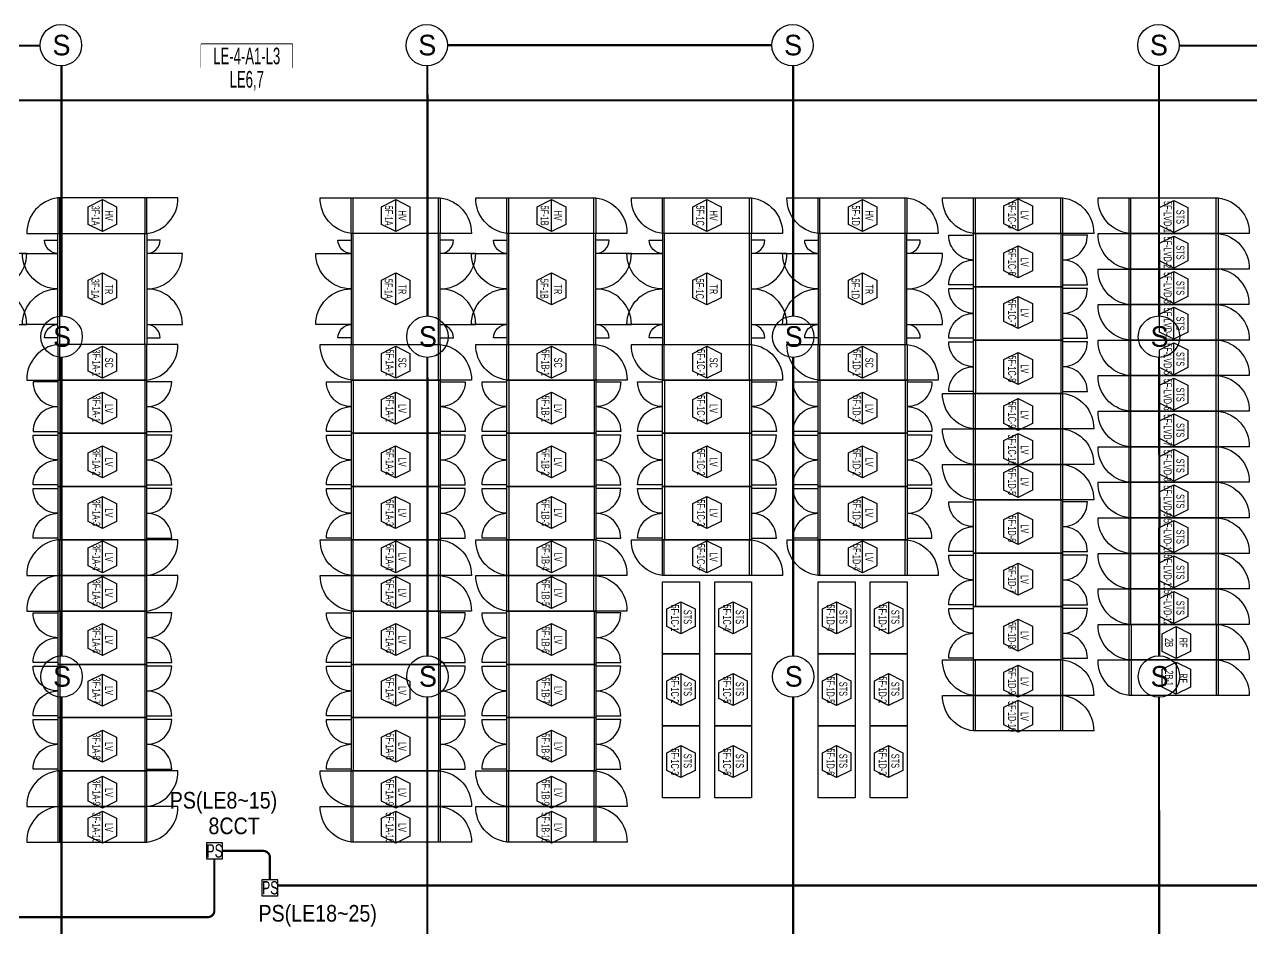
# Model space of a CAD drawing. Header units: millimetres. Extents: x 39625 to 501091, y -351975 to 836145.
# Drawn here: x 129703 to 157304, y 482759 to 503107 of the extents above; entities that cross this region are included whole.
import ezdxf
from ezdxf.enums import TextEntityAlignment as Align

# ---------------------------------------------------------------- set-up
doc = ezdxf.new("R2010")
doc.units = ezdxf.units.MM
doc.header["$LTSCALE"] = 150
doc.set_wipeout_variables(frame=1)
doc.linetypes.add('HIDDEN', pattern=[9.525, 6.35, -3.175])
for name, color, linetype in [('------01 Distribution Panel', 3, 'Continuous'), ('------04 Lighting Switch', 2, 'Continuous'), ('-----30 Text', 2, 'Continuous'), ('-----33 Equipment', 8, 'Continuous')]:
    doc.layers.add(name, color=color, linetype=linetype)
doc.styles.add('ELEC', font='Dotum.ttf')

# ---------------------------------------------------------------- blocks, each defined once
blk = doc.blocks.new('1234')
at = {"layer": '-----33 Equipment'}
for p, q in [((382796, 676605), (382796, 677405)), ((384714, 676605), (384714, 677405)), ((389394, 676605), (389394, 677405)), ((391312, 676605), (391312, 677405)), ((392894, 676605), (392894, 677405)), ((394812, 676605), (394812, 677405)), ((396394, 676605), (396394, 677405)), ((398312, 676605), (398312, 677405)), ((399894, 676605), (399894, 677405)), ((401812, 676605), (401812, 677405)), ((403394, 676605), (403394, 677405)), ((405312, 676605), (405312, 677405)), ((406893, 676603), (406893, 677403)), ((408813, 676603), (408813, 677403)), ((382796, 674105), (382796, 676605)), ((384710, 674105), (384710, 676605)), ((389398, 674105), (389398, 676605)), ((391312, 674105), (391312, 676605)), ((392898, 674105), (392898, 676605)), ((394812, 674105), (394812, 676605)), ((396398, 674105), (396398, 676605)), ((398312, 674105), (398312, 676605)), ((399898, 674105), (399898, 676605)), ((401812, 674105), (401812, 676605)), ((403396, 676605), (403396, 675405)), ((405314, 676605), (405314, 675405)), ((406893, 675803), (406893, 676603)), ((408813, 675803), (408813, 676603)), ((406893, 675003), (406893, 675803)), ((408813, 675003), (408813, 675803)), ((403396, 675405), (403396, 674205)), ((405314, 675405), (405314, 674205)), ((406893, 674203), (406893, 675003)), ((408813, 674203), (408813, 675003)), ((382794, 673305), (382794, 674105)), ((384714, 673305), (384714, 674105)), ((389394, 673305), (389394, 674105)), ((391314, 673305), (391314, 674105)), ((392894, 673305), (392894, 674105)), ((394814, 673305), (394814, 674105)), ((396394, 673305), (396394, 674105)), ((398314, 673305), (398314, 674105)), ((399894, 673305), (399894, 674105)), ((401814, 673305), (401814, 674105)), ((403396, 674205), (403396, 673005)), ((405314, 674205), (405314, 673005)), ((406893, 673403), (406893, 674203)), ((408813, 673403), (408813, 674203)), ((382793, 673305), (382793, 672105)), ((384711, 673305), (384711, 672105)), ((389397, 673305), (389397, 672105)), ((391315, 673305), (391315, 672105)), ((392897, 673305), (392897, 672105)), ((394815, 673305), (394815, 672105)), ((396397, 673305), (396397, 672105)), ((398315, 673305), (398315, 672105)), ((399897, 673305), (399897, 672105)), ((401815, 673305), (401815, 672105)), ((406893, 672603), (406893, 673403)), ((408813, 672603), (408813, 673403)), ((403393, 672205), (403393, 673005)), ((405313, 672205), (405313, 673005)), ((406893, 671803), (406893, 672603)), ((408813, 671803), (408813, 672603)), ((382793, 672105), (382793, 670905)), ((384711, 672105), (384711, 670905)), ((389397, 672105), (389397, 670905)), ((391315, 672105), (391315, 670905)), ((392897, 672105), (392897, 670905)), ((394815, 672105), (394815, 670905)), ((396397, 672105), (396397, 670905)), ((398315, 672105), (398315, 670905)), ((399897, 672105), (399897, 670905)), ((401815, 672105), (401815, 670905)), ((403393, 671405), (403393, 672205)), ((405313, 671405), (405313, 672205)), ((406893, 671003), (406893, 671803)), ((408813, 671003), (408813, 671803)), ((403394, 670605), (403394, 671405)), ((405312, 670605), (405312, 671405)), ((406892, 670203), (406892, 671003)), ((408812, 670203), (408812, 671003)), ((382793, 670905), (382793, 669705)), ((384711, 670905), (384711, 669705)), ((389397, 670905), (389397, 669705)), ((391315, 670905), (391315, 669705)), ((392897, 670905), (392897, 669705)), ((394815, 670905), (394815, 669705)), ((396397, 670905), (396397, 669705)), ((398315, 670905), (398315, 669705)), ((399897, 670905), (399897, 669705)), ((401815, 670905), (401815, 669705)), ((403396, 670605), (403396, 669405)), ((405314, 670605), (405314, 669405)), ((406892, 669403), (406892, 670203)), ((408812, 669403), (408812, 670203)), ((382795, 668905), (382795, 669705)), ((384713, 668905), (384713, 669705)), ((389395, 668905), (389395, 669705)), ((391313, 668905), (391313, 669705)), ((392895, 668905), (392895, 669705)), ((394813, 668905), (394813, 669705)), ((396395, 668905), (396395, 669705)), ((398313, 668905), (398313, 669705)), ((399895, 668905), (399895, 669705)), ((401813, 668905), (401813, 669705)), ((403396, 669405), (403396, 668205)), ((405314, 669405), (405314, 668205)), ((406892, 668603), (406892, 669403)), ((408812, 668603), (408812, 669403)), ((382795, 668105), (382795, 668905)), ((384713, 668105), (384713, 668905)), ((389395, 668105), (389395, 668905)), ((391313, 668105), (391313, 668905)), ((392895, 668105), (392895, 668905)), ((394813, 668105), (394813, 668905)), ((406892, 667803), (406892, 668603)), ((408812, 667803), (408812, 668603)), ((382793, 668105), (382793, 666905)), ((384711, 668105), (384711, 666905)), ((389397, 668105), (389397, 666905)), ((391315, 668105), (391315, 666905)), ((392897, 668105), (392897, 666905)), ((394815, 668105), (394815, 666905)), ((405314, 668205), (405314, 667005)), ((406895, 667803), (406895, 667003)), ((408813, 667803), (408813, 667003)), ((382793, 666905), (382793, 665705)), ((384711, 666905), (384711, 665705)), ((389397, 666905), (389397, 665705)), ((391315, 666905), (391315, 665705)), ((392897, 666905), (392897, 665705)), ((394815, 666905), (394815, 665705)), ((403393, 666205), (403393, 667005)), ((405313, 666205), (405313, 667005)), ((406895, 667003), (406895, 666203)), ((408813, 667003), (408813, 666203)), ((403393, 665405), (403393, 666205)), ((405313, 665405), (405313, 666205)), ((382793, 665705), (382793, 664505)), ((384711, 665705), (384711, 664505)), ((389397, 665705), (389397, 664505)), ((391315, 665705), (391315, 664505)), ((392897, 665705), (392897, 664505)), ((394815, 665705), (394815, 664505)), ((382794, 663705), (382794, 664505)), ((384714, 663705), (384714, 664505)), ((389394, 663705), (389394, 664505)), ((391314, 663705), (391314, 664505)), ((392894, 663705), (392894, 664505)), ((394814, 663705), (394814, 664505)), ((382794, 662905), (382794, 663705)), ((384714, 662905), (384714, 663705)), ((389394, 662905), (389394, 663705)), ((391314, 662905), (391314, 663705)), ((392894, 662905), (392894, 663705)), ((394814, 662905), (394814, 663705))]:
    blk.add_line(p, q, dxfattribs=at)
at = {"layer": '-----33 Equipment', "elevation": 0}
for points in [[(382754, 677405, 0.385743), (382054, 676605), (382754, 676605)], [(384754, 676605, 0.385743), (385454, 677405), (384754, 677405)], [(389354, 676605, -0.385743), (388654, 677405), (389354, 677405)], [(391354, 677405, -0.385743), (392054, 676605), (391354, 676605)], [(392854, 676605, -0.385743), (392154, 677405), (392854, 677405)], [(394854, 677405, -0.385743), (395554, 676605), (394854, 676605)], [(396354, 676605, -0.385743), (395654, 677405), (396354, 677405)], [(398354, 677405, -0.385743), (399054, 676605), (398354, 676605)], [(399854, 676605, -0.385743), (399154, 677405), (399854, 677405)], [(401854, 677405, -0.385743), (402554, 676605), (401854, 676605)], [(403354, 676605, -0.385743), (402654, 677405), (403354, 677405)], [(405354, 677405, -0.385743), (406054, 676605), (405354, 676605)], [(406853, 676603, -0.385743), (406153, 677403), (406853, 677403)], [(408855, 677403, -0.385743), (409555, 676603), (408855, 676603)], [(403354, 675445), (402794, 675445, -0.414214), (403354, 676005, -0.414214), (402794, 676565), (403354, 676565)], [(405354, 675445), (405914, 675445, 0.414214), (405354, 676005, 0.414214), (405914, 676565), (405914, 676565), (405354, 676565)], [(406853, 675803, -0.385743), (406153, 676603), (406853, 676603)], [(408855, 676603, -0.385743), (409555, 675803), (408855, 675803)], [(381254, 674255), (381554, 674255, 0.414214), (381254, 674555), (382054, 674555, 0.414214), (381254, 675355, 0.414214), (382054, 676155), (381254, 676155, 0.414214), (381554, 676455), (381254, 676455)], [(382754, 674255), (382454, 674255, -0.414214), (382754, 674555), (381954, 674555, -0.414214), (382754, 675355, -0.414214), (381954, 676155), (382754, 676155, -0.414214), (382454, 676455), (382754, 676455)], [(384754, 674255), (385054, 674255, 0.414214), (384754, 674555), (385554, 674555, 0.414214), (384754, 675355, 0.414214), (385554, 676155), (384754, 676155, 0.414214), (385054, 676455), (384754, 676455)], [(389354, 674255), (389054, 674255, -0.414214), (389354, 674555), (388554, 674555, -0.414214), (389354, 675355, -0.414214), (388554, 676155), (389354, 676155, -0.414214), (389054, 676455), (389354, 676455)], [(391354, 674255), (391654, 674255, 0.414214), (391354, 674555), (392154, 674555, 0.414214), (391354, 675355, 0.414214), (392154, 676155), (391354, 676155, 0.414214), (391654, 676455), (391354, 676455)], [(392854, 674255), (392554, 674255, -0.414214), (392854, 674555), (392054, 674555, -0.414214), (392854, 675355, -0.414214), (392054, 676155), (392854, 676155, -0.414214), (392554, 676455), (392854, 676455)], [(394854, 674255), (395154, 674255, 0.414214), (394854, 674555), (395654, 674555, 0.414214), (394854, 675355, 0.414214), (395654, 676155), (394854, 676155, 0.414214), (395154, 676455), (394854, 676455)], [(396354, 674255), (396054, 674255, -0.414214), (396354, 674555), (395554, 674555, -0.414214), (396354, 675355, -0.414214), (395554, 676155), (396354, 676155, -0.414214), (396054, 676455), (396354, 676455)], [(398354, 674255), (398654, 674255, 0.414214), (398354, 674555), (399154, 674555, 0.414214), (398354, 675355, 0.414214), (399154, 676155), (398354, 676155, 0.414214), (398654, 676455), (398354, 676455)], [(399854, 674255), (399554, 674255, -0.414214), (399854, 674555), (399054, 674555, -0.414214), (399854, 675355, -0.414214), (399054, 676155), (399854, 676155, -0.414214), (399554, 676455), (399854, 676455)], [(401854, 674255), (402154, 674255, 0.414214), (401854, 674555), (402654, 674555, 0.414214), (401854, 675355, 0.414214), (402654, 676155), (401854, 676155, 0.414214), (402154, 676455), (401854, 676455)], [(406853, 675003, -0.385743), (406153, 675803), (406853, 675803)], [(403354, 674245), (402794, 674245, -0.414214), (403354, 674805, -0.414214), (402794, 675365), (403354, 675365)], [(405354, 674245), (405914, 674245, 0.414214), (405354, 674805, 0.414214), (405914, 675365), (405914, 675365), (405354, 675365)], [(406853, 674203, -0.385743), (406153, 675003), (406853, 675003)], [(408855, 675003, -0.385743), (409555, 674203), (408855, 674203)], [(382752, 674105, 0.385743), (382052, 673305), (382752, 673305)], [(384754, 673305, 0.385743), (385454, 674105), (384754, 674105)], [(389354, 673305, -0.385743), (388654, 674105), (389354, 674105)], [(391356, 674105, -0.385743), (392056, 673305), (391356, 673305)], [(392854, 673305, -0.385743), (392154, 674105), (392854, 674105)], [(394856, 674105, -0.385743), (395556, 673305), (394856, 673305)], [(396354, 673305, -0.385743), (395654, 674105), (396354, 674105)], [(398356, 674105, -0.385743), (399056, 673305), (398356, 673305)], [(399854, 673305, -0.385743), (399154, 674105), (399854, 674105)], [(401856, 674105, -0.385743), (402556, 673305), (401856, 673305)], [(403354, 673045), (402794, 673045, -0.414214), (403354, 673605, -0.414214), (402794, 674165), (403354, 674165)], [(403354, 673045), (402794, 673045, -0.414214), (403354, 673605, -0.414214), (402794, 674165), (403354, 674165)], [(405354, 673045), (405914, 673045, 0.414214), (405354, 673605, 0.414214), (405914, 674165), (405914, 674165), (405354, 674165)], [(406853, 673403, -0.385743), (406153, 674203), (406853, 674203)], [(408855, 674203, -0.385743), (409555, 673403), (408855, 673403)], [(382753, 673265), (382193, 673265), (382193, 673265, 0.414214), (382753, 672705, 0.414214), (382193, 672145), (382753, 672145)], [(384753, 672145), (385313, 672145, 0.414214), (384753, 672705, 0.414214), (385313, 673265), (384753, 673265)], [(389355, 672145), (388795, 672145, -0.414214), (389355, 672705, -0.414214), (388795, 673265), (389355, 673265)], [(391355, 673265), (391915, 673265), (391915, 673265, -0.414214), (391355, 672705, -0.414214), (391915, 672145), (391355, 672145)], [(392855, 672145), (392295, 672145, -0.414214), (392855, 672705, -0.414214), (392295, 673265), (392855, 673265)], [(394855, 673265), (395415, 673265), (395415, 673265, -0.414214), (394855, 672705, -0.414214), (395415, 672145), (394855, 672145)], [(396355, 672145), (395795, 672145, -0.414214), (396355, 672705, -0.414214), (395795, 673265), (396355, 673265)], [(398355, 673265), (398915, 673265), (398915, 673265, -0.414214), (398355, 672705, -0.414214), (398915, 672145), (398355, 672145)], [(399855, 672145), (399295, 672145, -0.414214), (399855, 672705, -0.414214), (399295, 673265), (399855, 673265)], [(401855, 673265), (402415, 673265), (402415, 673265, -0.414214), (401855, 672705, -0.414214), (402415, 672145), (401855, 672145)], [(406853, 672603, -0.385743), (406153, 673403), (406853, 673403)], [(408855, 673403, -0.385743), (409555, 672603), (408855, 672603)], [(403353, 672205, -0.385743), (402653, 673005), (403353, 673005)], [(405355, 673005, -0.385743), (406055, 672205), (405355, 672205)], [(406853, 671803, -0.385743), (406153, 672603), (406853, 672603)], [(408855, 672603, -0.385743), (409555, 671803), (408855, 671803)], [(403353, 671405, -0.385743), (402653, 672205), (403353, 672205)], [(405355, 672205, -0.385743), (406055, 671405), (405355, 671405)], [(382753, 670945), (382193, 670945, -0.414214), (382753, 671505, -0.414214), (382193, 672065), (382193, 672065), (382753, 672065)], [(384753, 670945), (385313, 670945, 0.414214), (384753, 671505, 0.414214), (385313, 672065), (384753, 672065)], [(389355, 670945), (388795, 670945, -0.414214), (389355, 671505, -0.414214), (388795, 672065), (389355, 672065)], [(391355, 670945), (391915, 670945, 0.414214), (391355, 671505, 0.414214), (391915, 672065), (391915, 672065), (391355, 672065)], [(392855, 670945), (392295, 670945, -0.414214), (392855, 671505, -0.414214), (392295, 672065), (392855, 672065)], [(394855, 670945), (395415, 670945, 0.414214), (394855, 671505, 0.414214), (395415, 672065), (395415, 672065), (394855, 672065)], [(396355, 670945), (395795, 670945, -0.414214), (396355, 671505, -0.414214), (395795, 672065), (396355, 672065)], [(398355, 670945), (398915, 670945, 0.414214), (398355, 671505, 0.414214), (398915, 672065), (398915, 672065), (398355, 672065)], [(399855, 670945), (399295, 670945, -0.414214), (399855, 671505, -0.414214), (399295, 672065), (399855, 672065)], [(401855, 670945), (402415, 670945, 0.414214), (401855, 671505, 0.414214), (402415, 672065), (402415, 672065), (401855, 672065)], [(406853, 671003, -0.385743), (406153, 671803), (406853, 671803)], [(408855, 671803, -0.385743), (409555, 671003), (408855, 671003)], [(403354, 670605, -0.385743), (402654, 671405), (403354, 671405)], [(405354, 671405, -0.385743), (406054, 670605), (405354, 670605)], [(406852, 670203, -0.385743), (406152, 671003), (406852, 671003)], [(408854, 671003, -0.385743), (409554, 670203), (408854, 670203)], [(382753, 669745), (382193, 669745, -0.414214), (382753, 670305, -0.414214), (382193, 670865), (382193, 670865), (382753, 670865)], [(384753, 669745), (385313, 669745, 0.414214), (384753, 670305, 0.414214), (385313, 670865), (384753, 670865)], [(389355, 669745), (388795, 669745, -0.414214), (389355, 670305, -0.414214), (388795, 670865), (389355, 670865)], [(391355, 669745), (391915, 669745, 0.414214), (391355, 670305, 0.414214), (391915, 670865), (391915, 670865), (391355, 670865)], [(392855, 669745), (392295, 669745, -0.414214), (392855, 670305, -0.414214), (392295, 670865), (392855, 670865)], [(394855, 669745), (395415, 669745, 0.414214), (394855, 670305, 0.414214), (395415, 670865), (395415, 670865), (394855, 670865)], [(396355, 669745), (395795, 669745, -0.414214), (396355, 670305, -0.414214), (395795, 670865), (396355, 670865)], [(398355, 669745), (398915, 669745, 0.414214), (398355, 670305, 0.414214), (398915, 670865), (398915, 670865), (398355, 670865)], [(399855, 669745), (399295, 669745, -0.414214), (399855, 670305, -0.414214), (399295, 670865), (399855, 670865)], [(401855, 669745), (402415, 669745, 0.414214), (401855, 670305, 0.414214), (402415, 670865), (402415, 670865), (401855, 670865)], [(403354, 669445), (402794, 669445, -0.414214), (403354, 670005, -0.414214), (402794, 670565), (403354, 670565)], [(405354, 669445), (405914, 669445, 0.414214), (405354, 670005, 0.414214), (405914, 670565), (405914, 670565), (405354, 670565)], [(406852, 669403, -0.385743), (406152, 670203), (406852, 670203)], [(408854, 670203, -0.385743), (409554, 669403), (408854, 669403)], [(382753, 669705, 0.385743), (382053, 668905), (382753, 668905)], [(384753, 668905, 0.385743), (385453, 669705), (384753, 669705)], [(389355, 668905, -0.385743), (388655, 669705), (389355, 669705)], [(391355, 669705, -0.385743), (392055, 668905), (391355, 668905)], [(392855, 668905, -0.385743), (392155, 669705), (392855, 669705)], [(394855, 669705, -0.385743), (395555, 668905), (394855, 668905)], [(396355, 668905, -0.385743), (395655, 669705), (396355, 669705)], [(398355, 669705, -0.385743), (399055, 668905), (398355, 668905)], [(399855, 668905, -0.385743), (399155, 669705), (399855, 669705)], [(401855, 669705, -0.385743), (402555, 668905), (401855, 668905)], [(403354, 668245), (402794, 668245, -0.414214), (403354, 668805, -0.414214), (402794, 669365), (403354, 669365)], [(405354, 668245), (405914, 668245, 0.414214), (405354, 668805, 0.414214), (405914, 669365), (405914, 669365), (405354, 669365)], [(406852, 668603, -0.385743), (406152, 669403), (406852, 669403)], [(408854, 669403, -0.385743), (409554, 668603), (408854, 668603)], [(382753, 668905, 0.385743), (382053, 668105), (382753, 668105)], [(384753, 668105, 0.385743), (385453, 668905), (384753, 668905)], [(389355, 668105, -0.385743), (388655, 668905), (389355, 668905)], [(391355, 668905, -0.385743), (392055, 668105), (391355, 668105)], [(392855, 668105, -0.385743), (392155, 668905), (392855, 668905)], [(394855, 668905, -0.385743), (395555, 668105), (394855, 668105)], [(406852, 667803, -0.385743), (406152, 668603), (406852, 668603)], [(408854, 668603, -0.385743), (409554, 667803), (408854, 667803)], [(382753, 666945), (382193, 666945, -0.414214), (382753, 667505, -0.414214), (382193, 668065), (382193, 668065), (382753, 668065)], [(384753, 666945), (385313, 666945, 0.414214), (384753, 667505, 0.414214), (385313, 668065), (384753, 668065)], [(389355, 666945), (388795, 666945, -0.414214), (389355, 667505, -0.414214), (388795, 668065), (389355, 668065)], [(391355, 666945), (391915, 666945, 0.414214), (391355, 667505, 0.414214), (391915, 668065), (391915, 668065), (391355, 668065)], [(392855, 666945), (392295, 666945, -0.414214), (392855, 667505, -0.414214), (392295, 668065), (392855, 668065)], [(394855, 666945), (395415, 666945, 0.414214), (394855, 667505, 0.414214), (395415, 668065), (395415, 668065), (394855, 668065)], [(403354, 667045), (402794, 667045, -0.414214), (403354, 667605, -0.414214), (402794, 668165), (403354, 668165)], [(403354, 667045), (402794, 667045, -0.414214), (403354, 667605, -0.414214), (402794, 668165), (403354, 668165)], [(403354, 667045), (402794, 667045, -0.414214), (403354, 667605, -0.414214), (402794, 668165), (403354, 668165)], [(403354, 667045), (402794, 667045, -0.414214), (403354, 667605, -0.414214), (402794, 668165), (403354, 668165)], [(405354, 667045), (405914, 667045, 0.414214), (405354, 667605, 0.414214), (405914, 668165), (405914, 668165), (405354, 668165)], [(406853, 667003, -0.385743), (406153, 667803), (406853, 667803)], [(408853, 667803, -0.385743), (409553, 667003), (408853, 667003)], [(382753, 665745), (382193, 665745, -0.414214), (382753, 666305, -0.414214), (382193, 666865), (382193, 666865), (382753, 666865)], [(384753, 665745), (385313, 665745, 0.414214), (384753, 666305, 0.414214), (385313, 666865), (384753, 666865)], [(389355, 665745), (388795, 665745, -0.414214), (389355, 666305, -0.414214), (388795, 666865), (389355, 666865)], [(391355, 665745), (391915, 665745, 0.414214), (391355, 666305, 0.414214), (391915, 666865), (391915, 666865), (391355, 666865)], [(392855, 665745), (392295, 665745, -0.414214), (392855, 666305, -0.414214), (392295, 666865), (392855, 666865)], [(394855, 665745), (395415, 665745, 0.414214), (394855, 666305, 0.414214), (395415, 666865), (395415, 666865), (394855, 666865)], [(403353, 666205, -0.385743), (402653, 667005), (403353, 667005)], [(405355, 667005, -0.385743), (406055, 666205), (405355, 666205)], [(406853, 666203, -0.385743), (406153, 667003), (406853, 667003)], [(408853, 667003, -0.385743), (409553, 666203), (408853, 666203)], [(403353, 665405, -0.385743), (402653, 666205), (403353, 666205)], [(405355, 666205, -0.385743), (406055, 665405), (405355, 665405)], [(382753, 664545), (382193, 664545, -0.414214), (382753, 665105, -0.414214), (382193, 665665), (382193, 665665), (382753, 665665)], [(384753, 664545), (385313, 664545, 0.414214), (384753, 665105, 0.414214), (385313, 665665), (384753, 665665)], [(389355, 664545), (388795, 664545, -0.414214), (389355, 665105, -0.414214), (388795, 665665), (389355, 665665)], [(391355, 664545), (391915, 664545, 0.414214), (391355, 665105, 0.414214), (391915, 665665), (391915, 665665), (391355, 665665)], [(392855, 664545), (392295, 664545, -0.414214), (392855, 665105, -0.414214), (392295, 665665), (392855, 665665)], [(394855, 664545), (395415, 664545, 0.414214), (394855, 665105, 0.414214), (395415, 665665), (395415, 665665), (394855, 665665)], [(382752, 664505, 0.385743), (382052, 663705), (382752, 663705)], [(384754, 663705, 0.385743), (385454, 664505), (384754, 664505)], [(389354, 663705, -0.385743), (388654, 664505), (389354, 664505)], [(391356, 664505, -0.385743), (392056, 663705), (391356, 663705)], [(392854, 663705, -0.385743), (392154, 664505), (392854, 664505)], [(394856, 664505, -0.385743), (395556, 663705), (394856, 663705)], [(382752, 663705, 0.385743), (382052, 662905), (382752, 662905)], [(384754, 662905, 0.385743), (385454, 663705), (384754, 663705)], [(389354, 662905, -0.385743), (388654, 663705), (389354, 663705)], [(391356, 663705, -0.385743), (392056, 662905), (391356, 662905)], [(392854, 662905, -0.385743), (392154, 663705), (392854, 663705)], [(394856, 663705, -0.385743), (395556, 662905), (394856, 662905)]]:
    blk.add_lwpolyline(points, format="xyb", dxfattribs=at)
at = {"layer": '-----33 Equipment'}
for points in [[(384754, 676605), (384754, 677405), (382754, 677405), (382754, 676605)], [(382754, 674105), (382754, 676605), (384754, 676605), (384754, 674105)], [(384754, 673305), (384754, 674105), (382752, 674105), (382752, 673305)], [(382753, 673305), (382753, 672105), (384753, 672105), (384753, 673305)], [(382753, 672105), (382753, 670905), (384753, 670905), (384753, 672105)], [(382753, 670905), (382753, 669705), (384753, 669705), (384753, 670905)], [(384753, 668905), (384753, 669705), (382753, 669705), (382753, 668905)], [(384753, 668105), (384753, 668905), (382753, 668905), (382753, 668105)], [(382753, 668105), (382753, 666905), (384753, 666905), (384753, 668105)], [(382753, 666905), (382753, 665705), (384753, 665705), (384753, 666905)], [(382753, 665705), (382753, 664505), (384753, 664505), (384753, 665705)], [(384754, 663705), (384754, 664505), (382752, 664505), (382752, 663705)], [(384754, 662905), (384754, 663705), (382752, 663705), (382752, 662905)]]:
    blk.add_lwpolyline(points, close=True, dxfattribs=at)
at = {"layer": '-----33 Equipment', "elevation": 0}
for points in [[(383754, 676645), (383754, 677365), (384074, 677205), (384074, 676805), (383754, 676645), (383434, 676805), (383434, 677205), (383754, 677365)], [(390352, 676645), (390352, 677365), (390672, 677205), (390672, 676805), (390352, 676645), (390032, 676805), (390032, 677205), (390352, 677365)], [(393856, 676645), (393856, 677365), (394176, 677205), (394176, 676805), (393856, 676645), (393536, 676805), (393536, 677205), (393856, 677365)], [(397354, 676645), (397354, 677365), (397674, 677205), (397674, 676805), (397354, 676645), (397034, 676805), (397034, 677205), (397354, 677365)], [(400856, 676645), (400856, 677365), (401176, 677205), (401176, 676805), (400856, 676645), (400536, 676805), (400536, 677205), (400856, 677365)], [(404354, 676663), (404354, 677383), (404674, 677224), (404674, 676823), (404354, 676663), (404034, 676823), (404034, 677224), (404354, 677383)], [(407854, 676625), (407854, 677345), (408174, 677186), (408174, 676785), (407854, 676625), (407534, 676785), (407534, 677186), (407854, 677345)], [(407854, 675825), (407854, 676545), (408174, 676386), (408174, 675985), (407854, 675825), (407534, 675985), (407534, 676386), (407854, 676545)], [(404354, 675604), (404354, 676324), (404674, 676164), (404674, 675764), (404354, 675604), (404034, 675764), (404034, 676164), (404354, 676324)], [(383754, 674995), (383754, 675715), (384074, 675555), (384074, 675155), (383754, 674995), (383434, 675155), (383434, 675555), (383754, 675715)], [(390352, 674995), (390352, 675715), (390672, 675555), (390672, 675155), (390352, 674995), (390032, 675155), (390032, 675555), (390352, 675715)], [(393856, 674995), (393856, 675715), (394176, 675555), (394176, 675155), (393856, 674995), (393536, 675155), (393536, 675555), (393856, 675715)], [(397354, 674995), (397354, 675715), (397674, 675555), (397674, 675155), (397354, 674995), (397034, 675155), (397034, 675555), (397354, 675715)], [(400856, 674995), (400856, 675715), (401176, 675555), (401176, 675155), (400856, 674995), (400536, 675155), (400536, 675555), (400856, 675715)], [(407854, 675025), (407854, 675745), (408174, 675586), (408174, 675185), (407854, 675025), (407534, 675185), (407534, 675586), (407854, 675745)], [(404354, 674463), (404354, 675183), (404674, 675024), (404674, 674623), (404354, 674463), (404034, 674623), (404034, 675024), (404354, 675183)], [(407854, 674225), (407854, 674945), (408174, 674786), (408174, 674385), (407854, 674225), (407534, 674385), (407534, 674786), (407854, 674945)], [(409555, 675003), (408855, 675003)], [(383754, 673344), (383754, 674064), (384074, 673904), (384074, 673504), (383754, 673344), (383434, 673504), (383434, 673904), (383754, 674064)], [(390352, 673344), (390352, 674064), (390672, 673904), (390672, 673504), (390352, 673344), (390032, 673504), (390032, 673904), (390352, 674064)], [(393856, 673344), (393856, 674064), (394176, 673904), (394176, 673504), (393856, 673344), (393536, 673504), (393536, 673904), (393856, 674064)], [(397354, 673344), (397354, 674064), (397674, 673904), (397674, 673504), (397354, 673344), (397034, 673504), (397034, 673904), (397354, 674064)], [(400856, 673344), (400856, 674064), (401176, 673904), (401176, 673504), (400856, 673344), (400536, 673504), (400536, 673904), (400856, 674064)], [(407854, 673425), (407854, 674145), (408174, 673986), (408174, 673585), (407854, 673425), (407534, 673585), (407534, 673986), (407854, 674145)], [(404354, 673204), (404354, 673924), (404674, 673764), (404674, 673364), (404354, 673204), (404034, 673364), (404034, 673764), (404354, 673924)], [(407854, 672625), (407854, 673345), (408174, 673186), (408174, 672785), (407854, 672625), (407534, 672785), (407534, 673186), (407854, 673345)], [(383753, 672309), (383753, 673029), (384073, 672869), (384073, 672468), (383753, 672309), (383433, 672468), (383433, 672869), (383753, 673029)], [(390351, 672309), (390351, 673029), (390671, 672869), (390671, 672468), (390351, 672309), (390031, 672468), (390031, 672869), (390351, 673029)], [(393855, 672309), (393855, 673029), (394175, 672869), (394175, 672468), (393855, 672309), (393535, 672468), (393535, 672869), (393855, 673029)], [(397353, 672309), (397353, 673029), (397673, 672869), (397673, 672468), (397353, 672309), (397033, 672468), (397033, 672869), (397353, 673029)], [(400855, 672309), (400855, 673029), (401175, 672869), (401175, 672468), (400855, 672309), (400535, 672468), (400535, 672869), (400855, 673029)], [(404354, 672166), (404354, 672886), (404674, 672727), (404674, 672326), (404354, 672166), (404034, 672326), (404034, 672727), (404354, 672886)], [(407854, 671825), (407854, 672545), (408174, 672386), (408174, 671985), (407854, 671825), (407534, 671985), (407534, 672386), (407854, 672545)], [(404354, 671380), (404354, 672100), (404674, 671941), (404674, 671540), (404354, 671380), (404034, 671540), (404034, 671941), (404354, 672100)], [(383753, 671104), (383753, 671824), (384073, 671664), (384073, 671264), (383753, 671104), (383433, 671264), (383433, 671664), (383753, 671824)], [(390351, 671104), (390351, 671824), (390671, 671664), (390671, 671264), (390351, 671104), (390031, 671264), (390031, 671664), (390351, 671824)], [(393855, 671104), (393855, 671824), (394175, 671664), (394175, 671264), (393855, 671104), (393535, 671264), (393535, 671664), (393855, 671824)], [(397353, 671104), (397353, 671824), (397673, 671664), (397673, 671264), (397353, 671104), (397033, 671264), (397033, 671664), (397353, 671824)], [(400855, 671104), (400855, 671824), (401175, 671664), (401175, 671264), (400855, 671104), (400535, 671264), (400535, 671664), (400855, 671824)], [(407854, 671025), (407854, 671745), (408174, 671586), (408174, 671185), (407854, 671025), (407534, 671185), (407534, 671586), (407854, 671745)], [(404354, 670663), (404354, 671383), (404674, 671224), (404674, 670823), (404354, 670663), (404034, 670823), (404034, 671224), (404354, 671383)], [(407854, 670225), (407854, 670945), (408174, 670786), (408174, 670385), (407854, 670225), (407534, 670385), (407534, 670786), (407854, 670945)], [(383753, 669963), (383753, 670683), (384073, 670524), (384073, 670123), (383753, 669963), (383433, 670123), (383433, 670524), (383753, 670683)], [(390351, 669963), (390351, 670683), (390671, 670524), (390671, 670123), (390351, 669963), (390031, 670123), (390031, 670524), (390351, 670683)], [(393855, 669963), (393855, 670683), (394175, 670524), (394175, 670123), (393855, 669963), (393535, 670123), (393535, 670524), (393855, 670683)], [(397353, 669963), (397353, 670683), (397673, 670524), (397673, 670123), (397353, 669963), (397033, 670123), (397033, 670524), (397353, 670683)], [(400855, 669963), (400855, 670683), (401175, 670524), (401175, 670123), (400855, 669963), (400535, 670123), (400535, 670524), (400855, 670683)], [(404354, 669604), (404354, 670324), (404674, 670164), (404674, 669764), (404354, 669604), (404034, 669764), (404034, 670164), (404354, 670324)], [(407854, 669425), (407854, 670145), (408174, 669986), (408174, 669585), (407854, 669425), (407534, 669585), (407534, 669986), (407854, 670145)], [(383755, 668963), (383755, 669683), (384075, 669524), (384075, 669123), (383755, 668963), (383435, 669123), (383435, 669524), (383755, 669683)], [(390353, 668963), (390353, 669683), (390673, 669524), (390673, 669123), (390353, 668963), (390033, 669123), (390033, 669524), (390353, 669683)], [(393857, 668963), (393857, 669683), (394177, 669524), (394177, 669123), (393857, 668963), (393537, 669123), (393537, 669524), (393857, 669683)], [(397355, 668963), (397355, 669683), (397675, 669524), (397675, 669123), (397355, 668963), (397035, 669123), (397035, 669524), (397355, 669683)], [(400857, 668963), (400857, 669683), (401177, 669524), (401177, 669123), (400857, 668963), (400537, 669123), (400537, 669524), (400857, 669683)], [(407854, 668625), (407854, 669345), (408174, 669186), (408174, 668785), (407854, 668625), (407534, 668785), (407534, 669186), (407854, 669345)], [(404354, 668463), (404354, 669183), (404674, 669024), (404674, 668623), (404354, 668463), (404034, 668623), (404034, 669024), (404354, 669183)], [(383755, 668163), (383755, 668883), (384075, 668724), (384075, 668323), (383755, 668163), (383435, 668323), (383435, 668724), (383755, 668883)], [(390353, 668163), (390353, 668883), (390673, 668724), (390673, 668323), (390353, 668163), (390033, 668323), (390033, 668724), (390353, 668883)], [(393857, 668163), (393857, 668883), (394177, 668724), (394177, 668323), (393857, 668163), (393537, 668323), (393537, 668724), (393857, 668883)], [(396357, 667143), (396357, 668763), (397187, 668763), (397187, 667143), (396357, 667143)], [(397529, 667143), (397529, 668763), (398359, 668763), (398359, 667143), (397529, 667143)], [(399857, 667143), (399857, 668763), (400687, 668763), (400687, 667143), (399857, 667143)], [(401029, 667143), (401029, 668763), (401859, 668763), (401859, 667143), (401029, 667143)], [(407854, 667825), (407854, 668545), (408174, 668386), (408174, 667985), (407854, 667825), (407534, 667985), (407534, 668386), (407854, 668545)], [(396770, 668315), (396770, 667595), (396450, 667755), (396450, 668155), (396770, 668315), (397090, 668155), (397090, 667755), (396770, 667595)], [(397942, 668315), (397942, 667595), (397622, 667755), (397622, 668155), (397942, 668315), (398262, 668155), (398262, 667755), (397942, 667595)], [(400270, 668315), (400270, 667595), (399950, 667755), (399950, 668155), (400270, 668315), (400590, 668155), (400590, 667755), (400270, 667595)], [(401442, 668315), (401442, 667595), (401122, 667755), (401122, 668155), (401442, 668315), (401762, 668155), (401762, 667755), (401442, 667595)], [(383755, 667104), (383755, 667824), (384075, 667664), (384075, 667264), (383755, 667104), (383435, 667264), (383435, 667664), (383755, 667824)], [(390353, 667104), (390353, 667824), (390673, 667664), (390673, 667264), (390353, 667104), (390033, 667264), (390033, 667664), (390353, 667824)], [(393857, 667104), (393857, 667824), (394177, 667664), (394177, 667264), (393857, 667104), (393537, 667264), (393537, 667664), (393857, 667824)], [(404354, 667204), (404354, 667924), (404674, 667764), (404674, 667364), (404354, 667204), (404034, 667364), (404034, 667764), (404354, 667924)], [(407912, 667754), (407912, 667034), (407592, 667194), (407592, 667595), (407912, 667754), (408232, 667595), (408232, 667194), (407912, 667034)], [(396357, 665523), (396357, 667143), (397187, 667143), (397187, 665523), (396357, 665523)], [(397529, 665523), (397529, 667143), (398359, 667143), (398359, 665523), (397529, 665523)], [(399857, 665523), (399857, 667143), (400687, 667143), (400687, 665523), (399857, 665523)], [(401029, 665523), (401029, 667143), (401859, 667143), (401859, 665523), (401029, 665523)], [(404354, 666166), (404354, 666886), (404674, 666727), (404674, 666326), (404354, 666166), (404034, 666326), (404034, 666727), (404354, 666886)], [(407912, 666954), (407912, 666234), (407592, 666394), (407592, 666795), (407912, 666954), (408232, 666795), (408232, 666394), (407912, 666234)], [(383755, 665963), (383755, 666683), (384075, 666524), (384075, 666123), (383755, 665963), (383435, 666123), (383435, 666524), (383755, 666683)], [(390353, 665963), (390353, 666683), (390673, 666524), (390673, 666123), (390353, 665963), (390033, 666123), (390033, 666524), (390353, 666683)], [(393857, 665963), (393857, 666683), (394177, 666524), (394177, 666123), (393857, 665963), (393537, 666123), (393537, 666524), (393857, 666683)], [(396770, 666695), (396770, 665975), (396450, 666135), (396450, 666535), (396770, 666695), (397090, 666535), (397090, 666135), (396770, 665975)], [(397942, 666695), (397942, 665975), (397622, 666135), (397622, 666535), (397942, 666695), (398262, 666535), (398262, 666135), (397942, 665975)], [(400270, 666695), (400270, 665975), (399950, 666135), (399950, 666535), (400270, 666695), (400590, 666535), (400590, 666135), (400270, 665975)], [(401442, 666695), (401442, 665975), (401122, 666135), (401122, 666535), (401442, 666695), (401762, 666535), (401762, 666135), (401442, 665975)], [(404354, 665380), (404354, 666100), (404674, 665941), (404674, 665540), (404354, 665380), (404034, 665540), (404034, 665941), (404354, 666100)], [(396357, 663903), (396357, 665523), (397187, 665523), (397187, 663903), (396357, 663903)], [(397529, 663903), (397529, 665523), (398359, 665523), (398359, 663903), (397529, 663903)], [(399857, 663903), (399857, 665523), (400687, 665523), (400687, 663903), (399857, 663903)], [(401029, 663903), (401029, 665523), (401859, 665523), (401859, 663903), (401029, 663903)], [(383755, 664704), (383755, 665424), (384075, 665264), (384075, 664864), (383755, 664704), (383435, 664864), (383435, 665264), (383755, 665424)], [(390353, 664704), (390353, 665424), (390673, 665264), (390673, 664864), (390353, 664704), (390033, 664864), (390033, 665264), (390353, 665424)], [(393857, 664704), (393857, 665424), (394177, 665264), (394177, 664864), (393857, 664704), (393537, 664864), (393537, 665264), (393857, 665424)], [(396770, 665075), (396770, 664355), (396450, 664515), (396450, 664915), (396770, 665075), (397090, 664915), (397090, 664515), (396770, 664355)], [(397942, 665075), (397942, 664355), (397622, 664515), (397622, 664915), (397942, 665075), (398262, 664915), (398262, 664515), (397942, 664355)], [(400270, 665075), (400270, 664355), (399950, 664515), (399950, 664915), (400270, 665075), (400590, 664915), (400590, 664515), (400270, 664355)], [(401442, 665075), (401442, 664355), (401122, 664515), (401122, 664915), (401442, 665075), (401762, 664915), (401762, 664515), (401442, 664355)], [(383755, 663666), (383755, 664386), (384075, 664227), (384075, 663826), (383755, 663666), (383435, 663826), (383435, 664227), (383755, 664386)], [(390353, 663666), (390353, 664386), (390673, 664227), (390673, 663826), (390353, 663666), (390033, 663826), (390033, 664227), (390353, 664386)], [(393857, 663666), (393857, 664386), (394177, 664227), (394177, 663826), (393857, 663666), (393537, 663826), (393537, 664227), (393857, 664386)], [(383755, 662880), (383755, 663600), (384075, 663441), (384075, 663040), (383755, 662880), (383435, 663040), (383435, 663441), (383755, 663600)], [(390353, 662880), (390353, 663600), (390673, 663441), (390673, 663040), (390353, 662880), (390033, 663040), (390033, 663441), (390353, 663600)], [(393857, 662880), (393857, 663600), (394177, 663441), (394177, 663040), (393857, 662880), (393537, 663040), (393537, 663441), (393857, 663600)]]:
    blk.add_lwpolyline(points, dxfattribs=at)
for points in [[(389354, 676605), (389354, 677405), (391354, 677405), (391354, 676605)], [(392854, 676605), (392854, 677405), (394854, 677405), (394854, 676605)], [(396354, 676605), (396354, 677405), (398354, 677405), (398354, 676605)], [(399854, 676605), (399854, 677405), (401854, 677405), (401854, 676605)], [(403354, 676605), (403354, 677405), (405354, 677405), (405354, 676605)], [(406853, 676603), (406853, 677403), (408855, 677403), (408855, 676603)], [(391354, 674105), (391354, 676605), (389354, 676605), (389354, 674105)], [(394854, 674105), (394854, 676605), (392854, 676605), (392854, 674105)], [(398354, 674105), (398354, 676605), (396354, 676605), (396354, 674105)], [(401854, 674105), (401854, 676605), (399854, 676605), (399854, 674105)], [(405354, 676605), (405354, 675405), (403354, 675405), (403354, 676605)], [(406853, 675803), (406853, 676603), (408855, 676603), (408855, 675803)], [(406853, 675003), (406853, 675803), (408855, 675803), (408855, 675003)], [(405354, 675405), (405354, 674205), (403354, 674205), (403354, 675405)], [(406853, 674203), (406853, 675003), (408855, 675003), (408855, 674203)], [(389354, 673305), (389354, 674105), (391356, 674105), (391356, 673305)], [(392854, 673305), (392854, 674105), (394856, 674105), (394856, 673305)], [(396354, 673305), (396354, 674105), (398356, 674105), (398356, 673305)], [(399854, 673305), (399854, 674105), (401856, 674105), (401856, 673305)], [(405354, 674205), (405354, 673005), (403354, 673005), (403354, 674205)], [(406853, 673403), (406853, 674203), (408855, 674203), (408855, 673403)], [(391355, 673305), (391355, 672105), (389355, 672105), (389355, 673305)], [(394855, 673305), (394855, 672105), (392855, 672105), (392855, 673305)], [(398355, 673305), (398355, 672105), (396355, 672105), (396355, 673305)], [(401855, 673305), (401855, 672105), (399855, 672105), (399855, 673305)], [(406853, 672603), (406853, 673403), (408855, 673403), (408855, 672603)], [(403353, 672205), (403353, 673005), (405355, 673005), (405355, 672205)], [(406853, 671803), (406853, 672603), (408855, 672603), (408855, 671803)], [(391355, 672105), (391355, 670905), (389355, 670905), (389355, 672105)], [(394855, 672105), (394855, 670905), (392855, 670905), (392855, 672105)], [(398355, 672105), (398355, 670905), (396355, 670905), (396355, 672105)], [(401855, 672105), (401855, 670905), (399855, 670905), (399855, 672105)], [(403353, 671405), (403353, 672205), (405355, 672205), (405355, 671405)], [(406853, 671003), (406853, 671803), (408855, 671803), (408855, 671003)], [(403354, 670605), (403354, 671405), (405354, 671405), (405354, 670605)], [(406852, 670203), (406852, 671003), (408854, 671003), (408854, 670203)], [(391355, 670905), (391355, 669705), (389355, 669705), (389355, 670905)], [(394855, 670905), (394855, 669705), (392855, 669705), (392855, 670905)], [(398355, 670905), (398355, 669705), (396355, 669705), (396355, 670905)], [(401855, 670905), (401855, 669705), (399855, 669705), (399855, 670905)], [(405354, 670605), (405354, 669405), (403354, 669405), (403354, 670605)], [(406852, 669403), (406852, 670203), (408854, 670203), (408854, 669403)], [(389355, 668905), (389355, 669705), (391355, 669705), (391355, 668905)], [(392855, 668905), (392855, 669705), (394855, 669705), (394855, 668905)], [(396355, 668905), (396355, 669705), (398355, 669705), (398355, 668905)], [(399855, 668905), (399855, 669705), (401855, 669705), (401855, 668905)], [(405354, 669405), (405354, 668205), (403354, 668205), (403354, 669405)], [(406852, 668603), (406852, 669403), (408854, 669403), (408854, 668603)], [(389355, 668105), (389355, 668905), (391355, 668905), (391355, 668105)], [(392855, 668105), (392855, 668905), (394855, 668905), (394855, 668105)], [(406852, 667803), (406852, 668603), (408854, 668603), (408854, 667803)], [(391355, 668105), (391355, 666905), (389355, 666905), (389355, 668105)], [(394855, 668105), (394855, 666905), (392855, 666905), (392855, 668105)], [(405354, 668205), (405354, 667005), (403354, 667005), (403354, 668205)], [(408853, 667803), (408853, 667003), (406853, 667003), (406853, 667803)], [(391355, 666905), (391355, 665705), (389355, 665705), (389355, 666905)], [(394855, 666905), (394855, 665705), (392855, 665705), (392855, 666905)], [(403353, 666205), (403353, 667005), (405355, 667005), (405355, 666205)], [(408853, 667003), (408853, 666203), (406853, 666203), (406853, 667003)], [(403353, 665405), (403353, 666205), (405355, 666205), (405355, 665405)], [(391355, 665705), (391355, 664505), (389355, 664505), (389355, 665705)], [(394855, 665705), (394855, 664505), (392855, 664505), (392855, 665705)], [(389354, 663705), (389354, 664505), (391356, 664505), (391356, 663705)], [(392854, 663705), (392854, 664505), (394856, 664505), (394856, 663705)], [(389354, 662905), (389354, 663705), (391356, 663705), (391356, 662905)], [(392854, 662905), (392854, 663705), (394856, 663705), (394856, 662905)]]:
    blk.add_lwpolyline(points, close=True, dxfattribs=at)
at = {"layer": '-----33 Equipment'}
blk.add_arc((408763, 675017), 791, 358.9984, 83.3735, dxfattribs=at)
at = {"layer": '-----33 Equipment', "style": 'ELEC', "width": 0.6}
for s, p in [('3F-1A', (383602, 677005)), ('HV', (383905, 677005)), ('5F-1A', (390200, 677005)), ('HV', (390503, 677005)), ('5F-1B', (393704, 677005, 0)), ('HV', (394007, 677005, 0)), ('5F-1C', (397202, 677005, 0)), ('HV', (397505, 677005, 0)), ('5F-1D', (400704, 677005, 0)), ('HV', (401007, 677005, 0)), ('5F-1C-5', (404220, 677014, 0)), ('LV', (404505, 677014, 0)), ('5F-LVD-1', (407720, 676976, 0)), ('STS', (408005, 676976, 0)), ('5F-LVD-2', (407720, 676176, 0)), ('STS', (408005, 676176, 0)), ('5F-1C-6', (404220, 675955, 0)), ('LV', (404505, 675955, 0)), ('5F-LVD-3', (407720, 675376, 0)), ('3F-1A', (383595, 675357)), ('TR', (383905, 675346)), ('5F-1A', (390193, 675357)), ('TR', (390503, 675346)), ('5F-1B', (393697, 675357, 0)), ('TR', (394007, 675346, 0)), ('5F-1C', (397195, 675357, 0)), ('TR', (397505, 675346, 0)), ('5F-1D', (400697, 675357, 0)), ('TR', (401007, 675346, 0)), ('STS', (408005, 675376, 0)), ('5F-1C-7', (404220, 674814, 0)), ('LV', (404505, 674814, 0)), ('5F-LVD-4', (407720, 674576, 0)), ('STS', (408005, 674576, 0)), ('5F-LVD-5', (407720, 673776, 0)), ('3F-1A-1', (383620, 673695)), ('SC', (383905, 673695)), ('5F-1A-1', (390218, 673695)), ('SC', (390503, 673695)), ('5F-1B-1', (393722, 673695, 0)), ('SC', (394007, 673695, 0)), ('5F-1C-1', (397220, 673695, 0)), ('SC', (397505, 673695, 0)), ('5F-1D-1', (400722, 673695, 0)), ('SC', (401007, 673695, 0)), ('5F-1C-8', (404220, 673555, 0)), ('STS', (408005, 673776, 0)), ('LV', (404505, 673555, 0)), ('5F-LVD-6', (407720, 672976, 0)), ('5F-1C-1', (397219, 672660, 0)), ('5F-1D-1', (400721, 672660, 0)), ('STS', (408005, 672976, 0)), ('3F-1A-1', (383619, 672660)), ('LV', (383904, 672660)), ('5F-1A-1', (390217, 672660)), ('LV', (390502, 672660)), ('5F-1B-1', (393721, 672660, 0)), ('LV', (394006, 672660, 0)), ('LV', (397504, 672660, 0)), ('LV', (401006, 672660, 0)), ('5F-1C-9', (404220, 672517, 0)), ('LV', (404505, 672517, 0)), ('5F-LVD-7', (407720, 672176, 0)), ('STS', (408005, 672176, 0)), ('5F-1C-10', (404220, 671731, 0)), ('3F-1A-2', (383619, 671455)), ('5F-1A-2', (390217, 671455)), ('5F-1B-2', (393721, 671455, 0)), ('5F-1C-2', (397219, 671455, 0)), ('5F-1D-2', (400721, 671455, 0)), ('LV', (404505, 671731, 0)), ('5F-LVD-8', (407720, 671376, 0)), ('LV', (383904, 671455)), ('LV', (390502, 671455)), ('LV', (394006, 671455, 0)), ('LV', (397504, 671455, 0)), ('LV', (401006, 671455, 0)), ('5F-1D-5', (404220, 671014, 0)), ('STS', (408005, 671376, 0)), ('LV', (404505, 671014, 0)), ('5F-LVD-9', (407720, 670576, 0)), ('STS', (408005, 670576, 0)), ('3F-1A-3', (383619, 670314)), ('5F-1A-3', (390217, 670314)), ('5F-1B-3', (393721, 670314, 0)), ('5F-1C-3', (397219, 670314, 0)), ('5F-1D-3', (400721, 670314, 0)), ('LV', (383904, 670314)), ('LV', (390502, 670314)), ('LV', (394006, 670314, 0)), ('LV', (397504, 670314, 0)), ('LV', (401006, 670314, 0)), ('5F-1D-6', (404220, 669955, 0)), ('LV', (404505, 669955, 0)), ('5F-LVD-10', (407720, 669776, 0)), ('STS', (408005, 669776, 0)), ('3F-1A-4', (383621, 669314)), ('LV', (383906, 669314)), ('5F-1A-4', (390219, 669314)), ('LV', (390504, 669314)), ('5F-1B-4', (393723, 669314, 0)), ('LV', (394008, 669314, 0)), ('5F-1C-4', (397221, 669314, 0)), ('LV', (397506, 669314, 0)), ('5F-1D-4', (400723, 669314, 0)), ('LV', (401008, 669314, 0)), ('5F-1D-7', (404220, 668814, 0)), ('5F-LVD-11', (407720, 668976, 0)), ('STS', (408005, 668976, 0)), ('LV', (404505, 668814, 0)), ('3F-1A-5', (383621, 668514)), ('LV', (383906, 668514)), ('5F-1A-5', (390219, 668514)), ('LV', (390504, 668514)), ('5F-1B-5', (393723, 668514, 0)), ('LV', (394008, 668514, 0)), ('5F-LVD-12', (407720, 668176, 0)), ('STS', (408005, 668176, 0)), ('5F-1C-1', (396636, 667950, 0)), ('STS', (396921, 667971, 0)), ('5F-1C-4', (397808, 667950, 0)), ('STS', (398093, 667971, 0)), ('5F-1D-4', (400136, 667950, 0)), ('STS', (400421, 667971, 0)), ('5F-1D-1', (401308, 667950, 0)), ('STS', (401593, 667971, 0)), ('3F-1A-6', (383621, 667455)), ('5F-1A-6', (390219, 667455)), ('5F-1B-6', (393723, 667455, 0)), ('5F-1D-8', (404220, 667555, 0)), ('LV', (383906, 667455)), ('LV', (390504, 667455)), ('LV', (394008, 667455, 0)), ('LV', (404505, 667555, 0)), ('2B', (407752, 667394, 0)), ('RF', (408072, 667394, 0)), ('3F-1A-7', (383621, 666314)), ('5F-1A-7', (390219, 666314)), ('5F-1B-7', (393723, 666314, 0)), ('5F-1C-2', (396636, 666330, 0)), ('5F-1C-5', (397808, 666330, 0)), ('5F-1D-5', (400136, 666330, 0)), ('5F-1D-2', (401308, 666330, 0)), ('5F-1D-9', (404220, 666517, 0)), ('LV', (404505, 666517, 0)), ('2B-1', (407752, 666594, 0)), ('RF', (408072, 666594, 0)), ('LV', (383906, 666314)), ('LV', (390504, 666314)), ('LV', (394008, 666314, 0)), ('STS', (396921, 666351, 0)), ('STS', (398093, 666351, 0)), ('STS', (400421, 666351, 0)), ('STS', (401593, 666351, 0)), ('5F-1D-10', (404220, 665731, 0)), ('LV', (404505, 665731, 0)), ('3F-1A-8', (383621, 665055)), ('5F-1A-8', (390219, 665055)), ('5F-1B-8', (393723, 665055, 0)), ('LV', (383906, 665055)), ('LV', (390504, 665055)), ('LV', (394008, 665055, 0)), ('5F-1C-3', (396636, 664710, 0)), ('5F-1C-6', (397808, 664710, 0)), ('5F-1D-6', (400136, 664710, 0)), ('5F-1D-3', (401308, 664710, 0)), ('STS', (396921, 664731, 0)), ('STS', (398093, 664731, 0)), ('STS', (400421, 664731, 0)), ('STS', (401593, 664731, 0)), ('3F-1A-9', (383621, 664017)), ('LV', (383906, 664017)), ('5F-1A-9', (390219, 664017)), ('LV', (390504, 664017)), ('5F-1B-9', (393723, 664017, 0)), ('LV', (394008, 664017, 0)), ('3F-1A-10', (383621, 663231)), ('LV', (383906, 663231)), ('5F-1A-10', (390219, 663231)), ('LV', (390504, 663231)), ('5F-1B-10', (393723, 663231, 0)), ('LV', (394008, 663231, 0))]:
    blk.add_text(s, height=180, rotation=270, dxfattribs=at).set_placement(p, align=Align.MIDDLE_CENTER)
blk = doc.blocks.new('ps')
blk.add_lwpolyline([(-79296, 80452), (-79751, 80452), (-79751, 79997), (-79296, 79997)], close=True)
at = {"style": 'ELEC', "width": 0.7}
blk.add_text('PS', height=379.2, dxfattribs=at).set_placement((-79517, 80226), align=Align.MIDDLE_CENTER)

msp = doc.modelspace()

# ---------------------------------------------------------------- linework, layer by layer
at = {"layer": '------01 Distribution Panel', "color": 1}
msp.add_lwpolyline([(133675, 502137), (135729, 502137), (135729, 502662), (133675, 502662)], close=True, dxfattribs=at)
at = {"color": 4, "linetype": 'HIDDEN', "lineweight": -3, "ltscale": 0.2, "const_width": 50}
for points in [[(122758, 502630), (130055, 502630)], [(139217, 502641), (146514, 502641)], [(155676, 502630), (162973, 502630)], [(130536, 502175), (130536, 496546)], [(138765, 502175), (138766, 496546)], [(146995, 502175), (146995, 496546)], [(155224, 502175), (155225, 496546)], [(130535, 495614), (130537, 491789)], [(138765, 495614), (138766, 491789)], [(146994, 495614), (146996, 491789)], [(155224, 495614), (155234, 491786)], [(130537, 491789), (130537, 488896)], [(138766, 491789), (138766, 488896)], [(146996, 491789), (146996, 488896)], [(155225, 491789), (155226, 488896)], [(130536, 481046), (130534, 487964)], [(138765, 481046), (138763, 487964)], [(146995, 481046), (146993, 487964)], [(155226, 481046), (155224, 487964)]]:
    msp.add_lwpolyline(points, dxfattribs=at)
at = {"color": 30, "linetype": 'HIDDEN', "lineweight": -3, "ltscale": 0.2, "const_width": 50}
for points in [[(102533, 501400), (167194, 501400)], [(135403, 483725), (166974, 483725)]]:
    msp.add_lwpolyline(points, dxfattribs=at)
for points in [[(135223, 483855), (135223, 484355, 0.414214), (135073, 484505), (134153, 484505)], [(133973, 484325), (133973, 483164, -0.414214), (133823, 483014), (102503, 483014, -0.414214), (102353, 483164), (102353, 483545)]]:
    msp.add_lwpolyline(points, format="xyb", dxfattribs=at)
at = {"color": 2}
for centre in [(130521, 502640), (138751, 502640), (146980, 502640), (155210, 502640), (130536, 496080), (138765, 496080), (146995, 496080), (155224, 496080), (130536, 488430), (138765, 488430), (146995, 488430), (155224, 488430)]:
    msp.add_circle(centre, 466, dxfattribs=at)

# ---------------------------------------------------------------- block references
at = {"layer": '------04 Lighting Switch', "xscale": 0.790589613177827, "yscale": 0.790589613177827, "zscale": 0.790589613177827}
for p in [(196844, 421080), (198094, 420250)]:
    msp.add_blockref('ps', p, dxfattribs=at)
at = {"layer": '-----33 Equipment'}
msp.add_blockref('1234', (-252300, -178200), dxfattribs=at)

# ---------------------------------------------------------------- texts
at = {"layer": '-----30 Text', "style": 'ELEC', "width": 0.9}
for s, p in [('PS(LE8~15)', (134178, 485599)), ('8CCT', (134417, 485069)), ('PS(LE18~25)', (136297, 483055))]:
    msp.add_text(s, height=375, dxfattribs=at).set_placement(p, align=Align.MIDDLE)
at = {"color": 4, "style": 'ELEC'}
for p in [(130736, 502412), (138965, 502412), (147195, 502412), (155424, 502412), (130750, 495852), (138980, 495852), (147209, 495852), (155439, 495852), (130750, 488202), (138980, 488202), (147209, 488202), (155439, 488202)]:
    msp.add_text('S', height=464, dxfattribs=at).set_placement(p, align=Align.RIGHT)

# ---------------------------------------------------------------- next in the draw order: wipeouts: each hides what was drawn before it
at = {"color": 1}
msp.add_wipeout([(133675, 502137), (135729, 502137), (135729, 502662), (133675, 502662)], dxfattribs=at)

# ---------------------------------------------------------------- next in the draw order: wipeouts: each hides what was drawn before it
msp.add_wipeout([(133675, 501612), (135729, 501612), (135729, 502137), (133675, 502137)], dxfattribs=at)

# ---------------------------------------------------------------- next in the draw order: texts
at = {"style": 'ELEC', "width": 0.6}
for s, p in [('LE-4-A1-L3', (134702, 502399)), ('LE6,7', (134702, 501874))]:
    msp.add_text(s, height=375, dxfattribs=at).set_placement(p, align=Align.MIDDLE_CENTER)

doc.saveas('drawing.dxf')
